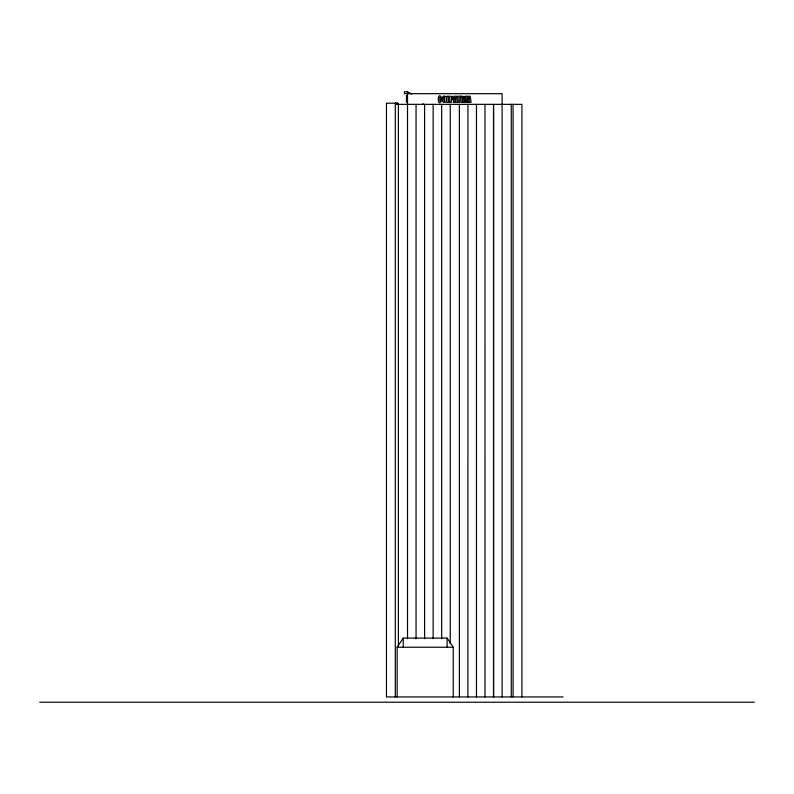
<?xml version="1.0" encoding="UTF-8"?>
<svg xmlns="http://www.w3.org/2000/svg" width="794" height="794" viewBox="0 0 794 794"><rect width="100%" height="100%" fill="white"/><g stroke="black" fill="none" stroke-linecap="round" stroke-linejoin="round"><path stroke-width="1.19" d="M397.149 696.943L397.149 647.229L403.253 638.078L447.131 638.078L453.235 647.229L453.235 696.943M411.689 94.039L407.521 91.776L404.474 91.776L404.474 93.682L502.096 93.682L502.096 696.943M398.37 646.118L398.37 104.351L397.476 103.2L386.45 103.2L386.45 696.943L563.085 696.943M397.149 647.229L453.235 647.229M39.7 702.224L754.3 702.224M397.119 104.351L397.119 103.2L398.37 104.351L395.293 103.2L395.293 696.943M395.601 103.2L398.37 104.351M521.916 696.943L521.916 104.351L396.821 104.351L396.821 103.2M513.073 104.351L513.073 696.943M511.247 104.351L511.247 696.943M484.995 104.351L485.015 696.943M476.469 104.351L476.469 696.943M467.934 104.351L467.914 696.943M459.379 104.351L459.389 696.943M450.228 104.351L450.228 643.636M447.131 638.078L447.131 647.229M441.682 104.351L441.682 638.684M433.147 104.351L433.147 638.684M424.601 104.351L424.601 638.684M423.093 103.607L423.093 104.351M416.056 104.351L416.056 638.684M407.521 91.776L407.521 638.684M406.449 95.528L406.449 102.237M403.253 638.078L403.253 647.229M397.476 103.2L397.476 104.351M442.01 100.133C436.502 110.098 437.722 87.787 442.01 98.893L440.432 98.893C439.886 92.967 439.727 105.314 440.432 99.895L442.01 100.133M444.144 97.434L444.372 101.434L444.144 97.434M453.156 98.476L452.858 99.568L451.32 99.885L451.32 102.337L449.732 102.337L449.732 96.243L452.64 96.461L453.156 98.476M464.629 97.9L463.756 99.161L464.589 99.826L464.629 102.337L463.15 102.337L462.674 99.587L462.674 102.337L461.086 102.337L461.086 96.243L464.093 96.481L464.629 97.9M451.826 98.287C450.992 100.243 451.647 95.498 451.826 98.287M463.15 98.089C462.475 99.935 462.872 95.766 463.15 98.089M454.982 101.245L454.893 102.337L453.245 102.337L454.059 96.243L456.352 96.243L457.255 102.337L455.637 102.337L454.982 101.245M468.837 101.245L468.748 102.337L467.1 102.337L467.914 96.243L470.207 96.243L471.11 102.337L469.492 102.337L468.837 101.245M455.27 97.602L454.962 100.163L455.508 100.163L455.27 97.602M469.125 97.602L468.817 100.163L469.363 100.163L469.125 97.602M443.886 96.153L443.469 96.282A1.459 1.459 0 0 0 442.586 97.464A34.876 34.876 0 0 0 442.586 101.126L443.489 102.307L445.275 102.297A1.459 1.459 0 0 0 446.168 101.116A34.876 34.876 0 0 0 446.159 97.454L445.603 96.471L443.886 96.153M448.382 96.243L446.804 96.243L446.804 102.337L449.354 102.337L449.354 101.116L448.382 101.116L448.382 96.243M460.719 96.243L457.255 96.243L457.255 97.464L458.198 97.464L458.198 102.337L459.786 102.337L459.786 97.464L460.719 97.464L460.719 96.243M466.832 96.243L465.244 96.243L465.244 102.337L466.832 102.337L466.832 96.243M493.55 696.943L493.55 104.351L493.54 696.943"/></g></svg>
